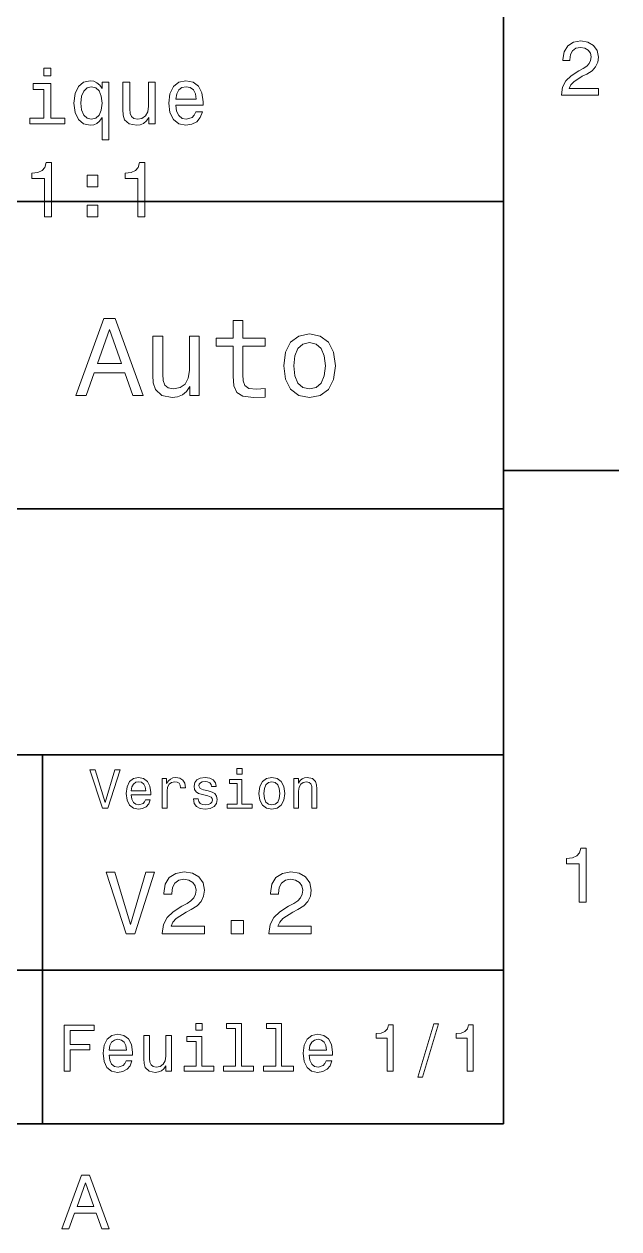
# Model space of a CAD drawing. Extents: x 0 to 297, y 0 to 210.
# Drawn here: x 255.8 to 294.5, y 3.2 to 81.5 of the extents above; entities that cross this region are included whole.
import ezdxf

# ---------------------------------------------------------------- set-up
doc = ezdxf.new("R2010")
doc.units = 0

msp = doc.modelspace()

# ---------------------------------------------------------------- linework, layer by layer
at = {"color": 7, "lineweight": 35}
for p, q in [((287, 10), (287, 200)), ((97, 70), (287, 70)), ((287, 70), (287, 10)), ((162, 50), (287, 50)), ((162, 34), (287, 34)), ((257, 10), (257, 34)), ((162, 20), (287, 20)), ((10, 10), (287, 10)), ((97, 10), (287, 10))]:
    msp.add_line(p, q, dxfattribs=at)
at = {"color": 7, "lineweight": 35, "ltscale": 0.1875}
msp.add_line((287, 52.5), (294.5, 52.5), dxfattribs=at)
at = {"color": 7, "lineweight": 13}
for points in [[(290.76947, 76.916786), (293.175079, 76.916786), (293.175079, 77.350502), (291.273773, 77.350502), (291.3797, 77.587532), (291.561249, 77.784218), (292.121033, 78.142288), (292.418579, 78.293587), (292.751434, 78.510445), (292.988464, 78.762604), (293.124634, 79.060158), (293.175079, 79.398056), (293.089355, 79.821686), (292.852325, 80.154541), (292.489197, 80.366356), (292.020172, 80.442001), (291.536041, 80.35627), (291.167877, 80.119232), (290.930847, 79.740997), (290.850159, 79.241714), (290.850159, 79.171112), (291.309082, 79.171112), (291.309082, 79.211456), (291.354462, 79.554398), (291.490631, 79.806557), (291.707489, 79.967941), (291.994965, 80.023415), (292.287476, 79.972984), (292.504333, 79.846901), (292.645538, 79.650215), (292.695984, 79.403099), (292.660675, 79.171112), (292.56485, 78.974426), (292.403473, 78.802956), (292.181549, 78.651657), (291.884003, 78.490273), (291.389771, 78.177589), (291.041779, 77.844742), (290.835022, 77.441284), (290.76947, 76.931915)], [(257.555786, 78.671333), (257.086761, 78.671333), (257.086761, 78.167007), (257.555786, 78.167007)], [(257.540649, 75.423492), (257.540649, 77.667725), (256.400879, 77.667725), (256.400879, 77.28949), (257.096832, 77.28949), (257.096832, 75.423492), (256.189056, 75.423492), (256.189056, 75.050293), (258.458527, 75.050293), (258.458527, 75.423492)], [(260.884308, 77.33992), (260.727966, 77.566864), (260.551453, 77.728249), (260.344666, 77.819023), (260.107666, 77.854324), (259.678986, 77.753464), (259.34613, 77.471039), (259.129272, 77.017151), (259.053619, 76.406921), (259.129272, 75.791649), (259.34613, 75.337753), (259.678986, 75.050293), (260.107666, 74.954475), (260.344666, 74.984734), (260.546417, 75.070465), (260.722931, 75.226807), (260.884308, 75.463837), (260.884308, 74.001305), (261.328125, 74.001305), (261.328125, 77.758507), (260.884308, 77.758507)], [(264.343964, 77.758507), (263.900146, 77.758507), (263.900146, 76.195107), (263.849731, 75.831993), (263.703461, 75.569748), (263.476532, 75.408363), (263.178986, 75.357933), (262.941956, 75.398277), (262.790649, 75.51931), (262.704895, 75.726082), (262.684753, 76.018593), (262.684753, 77.758507), (262.240936, 77.758507), (262.240936, 75.978249), (262.256073, 75.620178), (262.351898, 75.322624), (262.644409, 75.050293), (263.113403, 74.954475), (263.36557, 74.989777), (263.582428, 75.080551), (263.769043, 75.236893), (263.920319, 75.463837), (263.920319, 75.050293), (264.343964, 75.050293)], [(265.68042, 76.275795), (267.455627, 76.275795), (267.460663, 76.482567), (267.379974, 77.062538), (267.158081, 77.496262), (266.805054, 77.758507), (266.336029, 77.854324), (265.877106, 77.753464), (265.524078, 77.471039), (265.297119, 77.012108), (265.216431, 76.406921), (265.292084, 75.786606), (265.519043, 75.33271), (265.867004, 75.050293), (266.320892, 74.954475), (266.714294, 75.020035), (267.037048, 75.191505), (267.274078, 75.463837), (267.410248, 75.82695), (266.971497, 75.82695), (266.880707, 75.625221), (266.749573, 75.473923), (266.376373, 75.35289), (266.088928, 75.408363), (265.87207, 75.584877), (265.730835, 75.872337), (265.68042, 76.260666)], [(259.507507, 76.406921), (259.552887, 76.855766), (259.694092, 77.183578), (259.905914, 77.385307), (260.183289, 77.45591), (260.4758, 77.385307), (260.697693, 77.188622), (260.828827, 76.860809), (260.879272, 76.406921), (260.828827, 75.94799), (260.697693, 75.620178), (260.4758, 75.418449), (260.183289, 75.35289), (259.905914, 75.418449), (259.694092, 75.620178), (259.552887, 75.953033)], [(265.68042, 76.648994), (265.735901, 76.996979), (265.87207, 77.254181), (266.078827, 77.410522), (266.351166, 77.465996), (266.618469, 77.410522), (266.825226, 77.254181), (266.951294, 76.996979), (266.996704, 76.648994)], [(257.137207, 69.003464), (257.59613, 69.003464), (257.59613, 72.528679), (257.253174, 72.528679), (257.162415, 72.221046), (256.980835, 72.014267), (256.703461, 71.893234), (256.32019, 71.85289), (256.32019, 71.49482), (257.137207, 71.49482)], [(263.209229, 69.003464), (263.668152, 69.003464), (263.668152, 72.528679), (263.325226, 72.528679), (263.234436, 72.221046), (263.052887, 72.014267), (262.775513, 71.893234), (262.392242, 71.85289), (262.392242, 71.49482), (263.209229, 71.49482)], [(259.916016, 70.960236), (260.611969, 70.960236), (260.611969, 71.711678), (259.916016, 71.711678)], [(259.916016, 69.003464), (260.611969, 69.003464), (260.611969, 69.754906), (259.916016, 69.754906)], [(259.175781, 57.381123), (259.838623, 57.381123), (260.364563, 58.850864), (262.360229, 58.850864), (262.886169, 57.381123), (263.563416, 57.381123), (261.733429, 62.388329), (260.998566, 62.388329)], [(269.399109, 60.579971), (269.399109, 58.64193), (269.442352, 58.015129), (269.644073, 57.582851), (270.047546, 57.330688), (270.731995, 57.244236), (271.481262, 57.280258), (271.481262, 57.827808), (270.933716, 57.78458), (270.436584, 57.842216), (270.170013, 58.022331), (270.054749, 58.324928), (270.033142, 58.75), (270.033142, 60.579971), (271.481262, 60.579971), (271.481262, 61.120316), (270.033142, 61.120316), (270.033142, 62.251438), (269.399109, 62.251438), (269.399109, 61.120316), (268.304016, 61.120316), (268.304016, 60.579971)], [(260.595093, 59.463257), (261.365997, 61.667866), (262.136902, 59.463257)], [(267.194519, 61.25), (266.560516, 61.25), (266.560516, 59.016571), (266.488464, 58.497837), (266.279541, 58.123196), (265.955322, 57.892651), (265.530243, 57.820602), (265.19165, 57.878242), (264.975494, 58.051151), (264.853027, 58.346542), (264.824219, 58.764408), (264.824219, 61.25), (264.190186, 61.25), (264.190186, 58.706772), (264.211792, 58.195244), (264.348694, 57.770172), (264.766571, 57.381123), (265.436584, 57.244236), (265.796814, 57.294666), (266.106628, 57.424351), (266.373199, 57.647694), (266.589325, 57.971901), (266.589325, 57.381123), (267.194519, 57.381123)], [(272.698853, 59.311958), (272.814117, 58.432995), (273.145508, 57.78458), (273.671448, 57.381123), (274.377502, 57.244236), (275.076355, 57.381123), (275.602295, 57.777374), (275.933716, 58.425793), (276.056183, 59.311958), (275.933716, 60.190922), (275.602295, 60.846542), (275.076355, 61.242794), (274.377502, 61.386887), (273.671448, 61.242794), (273.145508, 60.839336), (272.814117, 60.190922)], [(273.34726, 59.319164), (273.412109, 59.967579), (273.613831, 60.435879), (273.938019, 60.72406), (274.377502, 60.824928), (274.809784, 60.72406), (275.134003, 60.443081), (275.335724, 59.967579), (275.407776, 59.319164), (275.335724, 58.663544), (275.134003, 58.188038), (274.809784, 57.899853), (274.377502, 57.806194), (273.938019, 57.899853), (273.613831, 58.188038), (273.412109, 58.663544)], [(261.71109, 33.03458), (261.08429, 30.905619), (260.439484, 33.03458), (260.09726, 33.03458), (260.904175, 30.530979), (261.264404, 30.530979), (262.053314, 33.03458)], [(269.992798, 33.117435), (269.657776, 33.117435), (269.657776, 32.757202), (269.992798, 32.757202)], [(262.784576, 31.40634), (264.052582, 31.40634), (264.056183, 31.554033), (263.998566, 31.9683), (263.840057, 32.278099), (263.587891, 32.465416), (263.252869, 32.533859), (262.925079, 32.461815), (262.672913, 32.260086), (262.510803, 31.932276), (262.453156, 31.5), (262.507202, 31.056915), (262.669312, 30.732708), (262.917877, 30.530979), (263.242065, 30.462536), (263.523041, 30.509365), (263.753601, 30.631844), (263.922913, 30.826368), (264.020172, 31.085733), (263.706787, 31.085733), (263.641937, 30.941643), (263.548279, 30.833572), (263.281708, 30.747118), (263.076355, 30.786743), (262.921478, 30.912823), (262.820618, 31.118155), (262.784576, 31.395533)], [(262.784576, 31.672911), (262.824219, 31.921469), (262.921478, 32.105186), (263.069153, 32.216858), (263.263702, 32.256485), (263.45462, 32.216858), (263.602295, 32.105186), (263.692352, 31.921469), (263.724792, 31.672911)], [(264.794678, 30.530979), (265.111664, 30.530979), (265.111664, 31.636887), (265.144104, 31.903458), (265.241364, 32.094379), (265.399841, 32.209652), (265.612396, 32.249279), (265.770905, 32.224064), (265.889771, 32.152016), (265.961823, 32.029537), (265.98703, 31.863832), (266.307648, 31.863832), (266.264404, 32.155621), (266.145538, 32.364552), (265.947418, 32.490635), (265.677246, 32.533859), (265.49353, 32.505043), (265.335022, 32.432995), (265.194519, 32.310516), (265.082855, 32.144814), (265.082855, 32.465416), (264.794678, 32.465416)], [(267.791779, 31.658501), (267.485596, 31.730547), (267.258636, 31.8134), (267.182983, 31.982708), (267.20462, 32.101585), (267.280273, 32.188038), (267.40274, 32.242073), (267.579254, 32.263687), (267.748566, 32.242073), (267.881836, 32.177231), (267.968292, 32.079971), (268.004333, 31.950287), (268.314117, 31.950287), (268.314117, 31.957493), (268.260101, 32.191643), (268.112396, 32.375359), (267.881836, 32.490635), (267.579254, 32.533859), (267.273041, 32.490635), (267.049713, 32.371758), (266.90921, 32.195244), (266.865997, 31.971901), (266.898407, 31.755764), (266.999268, 31.604465), (267.164978, 31.496397), (267.406342, 31.420748), (267.759369, 31.334293), (267.975494, 31.244236), (268.033142, 31.17219), (268.054749, 31.064121), (268.022339, 30.930836), (267.935883, 30.829971), (267.79538, 30.765129), (267.608063, 30.743515), (267.409943, 30.765129), (267.265839, 30.840778), (267.168579, 30.963255), (267.128967, 31.132565), (266.822754, 31.132565), (266.873199, 30.844379), (267.020905, 30.635447), (267.255035, 30.509365), (267.579254, 30.462536), (267.917877, 30.509365), (268.166412, 30.635447), (268.317719, 30.837175), (268.371765, 31.100143), (268.332123, 31.327089), (268.220459, 31.481987), (268.036743, 31.582851)], [(269.981995, 30.79755), (269.981995, 32.400574), (269.167877, 32.400574), (269.167877, 32.130402), (269.664978, 32.130402), (269.664978, 30.79755), (269.016571, 30.79755), (269.016571, 30.530979), (270.637604, 30.530979), (270.637604, 30.79755)], [(271.087891, 31.496397), (271.145538, 31.056915), (271.311249, 30.732708), (271.574219, 30.530979), (271.927246, 30.462536), (272.276672, 30.530979), (272.539612, 30.729107), (272.705322, 31.053314), (272.766571, 31.496397), (272.705322, 31.935879), (272.539612, 32.263687), (272.276672, 32.461815), (271.927246, 32.533859), (271.574219, 32.461815), (271.311249, 32.260086), (271.145538, 31.935879)], [(271.412109, 31.5), (271.444519, 31.824207), (271.54538, 32.058357), (271.707489, 32.20245), (271.927246, 32.25288), (272.143372, 32.20245), (272.305481, 32.061958), (272.406342, 31.824207), (272.442352, 31.5), (272.406342, 31.17219), (272.305481, 30.934437), (272.143372, 30.790344), (271.927246, 30.743515), (271.707489, 30.790344), (271.54538, 30.934437), (271.444519, 31.17219)], [(273.350159, 30.530979), (273.667145, 30.530979), (273.667145, 31.647694), (273.699554, 31.903458), (273.804047, 32.090778), (273.966125, 32.206051), (274.182281, 32.249279), (274.355194, 32.213257), (274.463257, 32.115993), (274.517303, 31.95389), (274.535309, 31.737751), (274.535309, 30.530979), (274.852295, 30.530979), (274.852295, 31.802593), (274.837891, 32.058357), (274.773041, 32.270893), (274.560516, 32.465416), (274.229095, 32.533859), (274.04538, 32.508644), (273.890503, 32.440201), (273.757202, 32.324928), (273.65274, 32.170029), (273.65274, 32.465416), (273.350159, 32.465416)], [(291.909241, 24.416786), (292.368164, 24.416786), (292.368164, 27.942001), (292.025208, 27.942001), (291.934448, 27.634365), (291.752899, 27.427593), (291.475525, 27.306557), (291.092224, 27.266211), (291.092224, 26.90814), (291.909241, 26.90814)], [(263.737762, 26.365995), (262.734863, 22.959656), (261.703156, 26.365995), (261.155609, 26.365995), (262.446686, 22.360231), (263.023041, 22.360231), (264.285309, 26.365995)], [(264.798279, 22.360231), (267.547546, 22.360231), (267.547546, 22.855909), (265.374634, 22.855909), (265.495667, 23.126802), (265.703156, 23.351585), (266.342926, 23.760807), (266.682983, 23.933718), (267.063416, 24.181557), (267.33429, 24.469742), (267.489899, 24.809799), (267.547546, 25.195967), (267.449554, 25.680117), (267.17868, 26.06052), (266.763702, 26.302595), (266.227661, 26.38905), (265.674347, 26.291067), (265.253601, 26.020174), (264.982697, 25.587896), (264.890503, 25.017292), (264.890503, 24.9366), (265.414978, 24.9366), (265.414978, 24.98271), (265.466858, 25.374641), (265.622467, 25.662825), (265.870331, 25.847263), (266.198853, 25.910664), (266.533142, 25.853027), (266.780975, 25.708935), (266.942352, 25.48415), (267, 25.201729), (266.959656, 24.9366), (266.850159, 24.711817), (266.66571, 24.51585), (266.412109, 24.342941), (266.072052, 24.158503), (265.507202, 23.801153), (265.109497, 23.42075), (264.873199, 22.959656), (264.798279, 22.377522)], [(271.737762, 22.360231), (274.48703, 22.360231), (274.48703, 22.855909), (272.314117, 22.855909), (272.43515, 23.126802), (272.642639, 23.351585), (273.28241, 23.760807), (273.622467, 23.933718), (274.002869, 24.181557), (274.273773, 24.469742), (274.429382, 24.809799), (274.48703, 25.195967), (274.389038, 25.680117), (274.118164, 26.06052), (273.703156, 26.302595), (273.167145, 26.38905), (272.613831, 26.291067), (272.193085, 26.020174), (271.92218, 25.587896), (271.829956, 25.017292), (271.829956, 24.9366), (272.354462, 24.9366), (272.354462, 24.98271), (272.406342, 25.374641), (272.561951, 25.662825), (272.809784, 25.847263), (273.138336, 25.910664), (273.472626, 25.853027), (273.720459, 25.708935), (273.881836, 25.48415), (273.939484, 25.201729), (273.899139, 24.9366), (273.789612, 24.711817), (273.605194, 24.51585), (273.351593, 24.342941), (273.011536, 24.158503), (272.446686, 23.801153), (272.048981, 23.42075), (271.812683, 22.959656), (271.737762, 22.377522)], [(269.276672, 22.360231), (270.072052, 22.360231), (270.072052, 23.219021), (269.276672, 23.219021)], [(267.389038, 16.532421), (266.98703, 16.532421), (266.98703, 16.100145), (267.389038, 16.100145)], [(269.572052, 16.212536), (269.572052, 13.748559), (268.789612, 13.748559), (268.789612, 13.428675), (270.73056, 13.428675), (270.73056, 13.748559), (269.952454, 13.748559), (269.952454, 16.532421), (268.975494, 16.532421), (268.975494, 16.212536)], [(272.174347, 16.212536), (272.174347, 13.748559), (271.391937, 13.748559), (271.391937, 13.428675), (273.332855, 13.428675), (273.332855, 13.748559), (272.554749, 13.748559), (272.554749, 16.532421), (271.57782, 16.532421), (271.57782, 16.212536)], [(281.42218, 13.026657), (281.720459, 13.026657), (282.766571, 16.510807), (282.463989, 16.510807)], [(258.414978, 13.428675), (258.817017, 13.428675), (258.817017, 14.807637), (260.079254, 14.807637), (260.079254, 15.166427), (258.817017, 15.166427), (258.817017, 16.065563), (260.368866, 16.065563), (260.368866, 16.428675), (258.414978, 16.428675)], [(261.341492, 14.479107), (262.863098, 14.479107), (262.867432, 14.656341), (262.798279, 15.153459), (262.608063, 15.525217), (262.305481, 15.75), (261.903473, 15.832133), (261.510101, 15.745678), (261.207489, 15.503603), (261.01297, 15.110231), (260.943817, 14.591499), (261.008636, 14.059798), (261.203156, 13.67075), (261.501434, 13.428675), (261.890503, 13.346542), (262.227661, 13.402739), (262.504333, 13.549712), (262.707489, 13.783141), (262.824219, 14.09438), (262.44812, 14.09438), (262.370331, 13.92147), (262.257935, 13.791787), (261.938049, 13.688041), (261.69165, 13.735591), (261.505768, 13.886888), (261.384735, 14.133286), (261.341492, 14.466139)], [(265.400574, 15.75), (265.020172, 15.75), (265.020172, 14.409943), (264.976959, 14.098703), (264.851593, 13.873919), (264.657074, 13.735591), (264.402008, 13.692364), (264.198853, 13.726946), (264.069153, 13.830692), (263.995667, 14.007925), (263.978394, 14.258646), (263.978394, 15.75), (263.597992, 15.75), (263.597992, 14.224064), (263.610962, 13.917148), (263.693085, 13.662104), (263.943817, 13.428675), (264.345825, 13.346542), (264.561951, 13.376801), (264.747833, 13.454611), (264.907776, 13.588617), (265.037476, 13.783141), (265.037476, 13.428675), (265.400574, 13.428675)], [(274.353027, 14.479107), (275.874634, 14.479107), (275.878967, 14.656341), (275.809814, 15.153459), (275.619598, 15.525217), (275.317017, 15.75), (274.914978, 15.832133), (274.521606, 15.745678), (274.219025, 15.503603), (274.024506, 15.110231), (273.955322, 14.591499), (274.020172, 14.059798), (274.214691, 13.67075), (274.51297, 13.428675), (274.902008, 13.346542), (275.239197, 13.402739), (275.515839, 13.549712), (275.719025, 13.783141), (275.835724, 14.09438), (275.459656, 14.09438), (275.381836, 13.92147), (275.26944, 13.791787), (274.949554, 13.688041), (274.703186, 13.735591), (274.517303, 13.886888), (274.39624, 14.133286), (274.353027, 14.466139)], [(279.416443, 13.428675), (279.809814, 13.428675), (279.809814, 16.450289), (279.515839, 16.450289), (279.438049, 16.1866), (279.28241, 16.009367), (279.044678, 15.905621), (278.716125, 15.871038), (278.716125, 15.564121), (279.416443, 15.564121)], [(284.621033, 13.428675), (285.014404, 13.428675), (285.014404, 16.450289), (284.720459, 16.450289), (284.642639, 16.1866), (284.48703, 16.009367), (284.249268, 15.905621), (283.920746, 15.871038), (283.920746, 15.564121), (284.621033, 15.564121)], [(261.341492, 14.798992), (261.389038, 15.097262), (261.505768, 15.317724), (261.682983, 15.45173), (261.916412, 15.49928), (262.145538, 15.45173), (262.322754, 15.317724), (262.430847, 15.097262), (262.469727, 14.798992)], [(267.376068, 13.748559), (267.376068, 15.672191), (266.399139, 15.672191), (266.399139, 15.347983), (266.995667, 15.347983), (266.995667, 13.748559), (266.21759, 13.748559), (266.21759, 13.428675), (268.162811, 13.428675), (268.162811, 13.748559)], [(274.353027, 14.798992), (274.400574, 15.097262), (274.517303, 15.317724), (274.694519, 15.45173), (274.927948, 15.49928), (275.157074, 15.45173), (275.33429, 15.317724), (275.442352, 15.097262), (275.481262, 14.798992)], [(258.266846, 3.166787), (258.730835, 3.166787), (259.098999, 4.195605), (260.495972, 4.195605), (260.864105, 3.166787), (261.338165, 3.166787), (260.05719, 6.67183), (259.542786, 6.67183)], [(259.260376, 4.624279), (259.799988, 6.167507), (260.33963, 4.624279)]]:
    msp.add_lwpolyline(points, close=True, dxfattribs=at)

doc.saveas('drawing.dxf')
